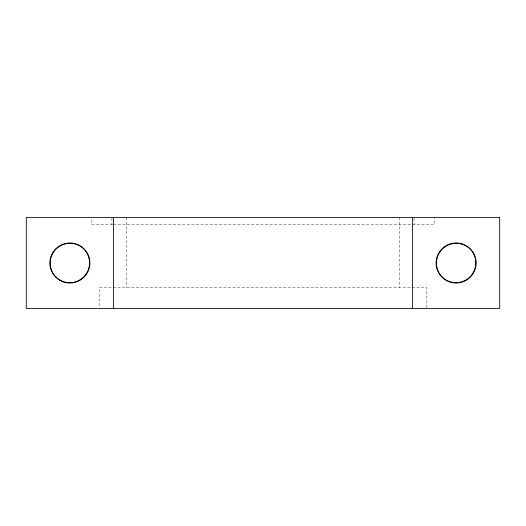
<?xml version="1.0" encoding="UTF-8"?>
<svg xmlns="http://www.w3.org/2000/svg" width="526" height="526" viewBox="0 0 526 526"><rect width="100%" height="100%" fill="white"/><g stroke="black" fill="none" stroke-linecap="round" stroke-linejoin="round"><path stroke-width="0.39" stroke-dasharray="2.63 1.97" d="M112.643 224.766L91.853 224.766L91.853 218.29M113.419 224.766L434.147 224.766L434.147 218.29M426.856 307.717L426.856 287.584L99.144 287.584L99.144 307.717M414.074 218.29L414.074 224.766M399.556 217.481L399.556 287.584M126.444 217.481L126.444 287.584M111.926 218.29L111.926 224.766"/><path stroke-width="0.79" d="M412.522 217.481L412.522 308.519M113.478 217.481L113.478 308.519M499.7 217.481L26.3 217.481L26.3 308.519L499.7 308.519L499.7 217.481M445.035 279.681A20.027 20.027 0 0 0 476.109 264.256A20.027 20.027 0 0 0 447.212 245.063A20.027 20.027 0 0 0 445.035 279.681M59.865 280.345A20.027 20.027 0 0 0 89.907 263A20.027 20.027 0 0 0 59.865 245.655A20.027 20.027 0 0 0 59.865 280.345M442.156 276.965A19.804 19.6 -45 0 0 469.981 276.86A19.804 19.6 -45 0 0 470.086 249.035A19.804 19.6 -45 0 0 442.261 249.14A19.804 19.6 -45 0 0 442.156 276.965M55.914 276.965A19.804 19.6 -45 0 0 83.739 276.86A19.804 19.6 -45 0 0 83.844 249.035A19.804 19.6 -45 0 0 56.019 249.14A19.804 19.6 -45 0 0 55.914 276.965"/></g></svg>
